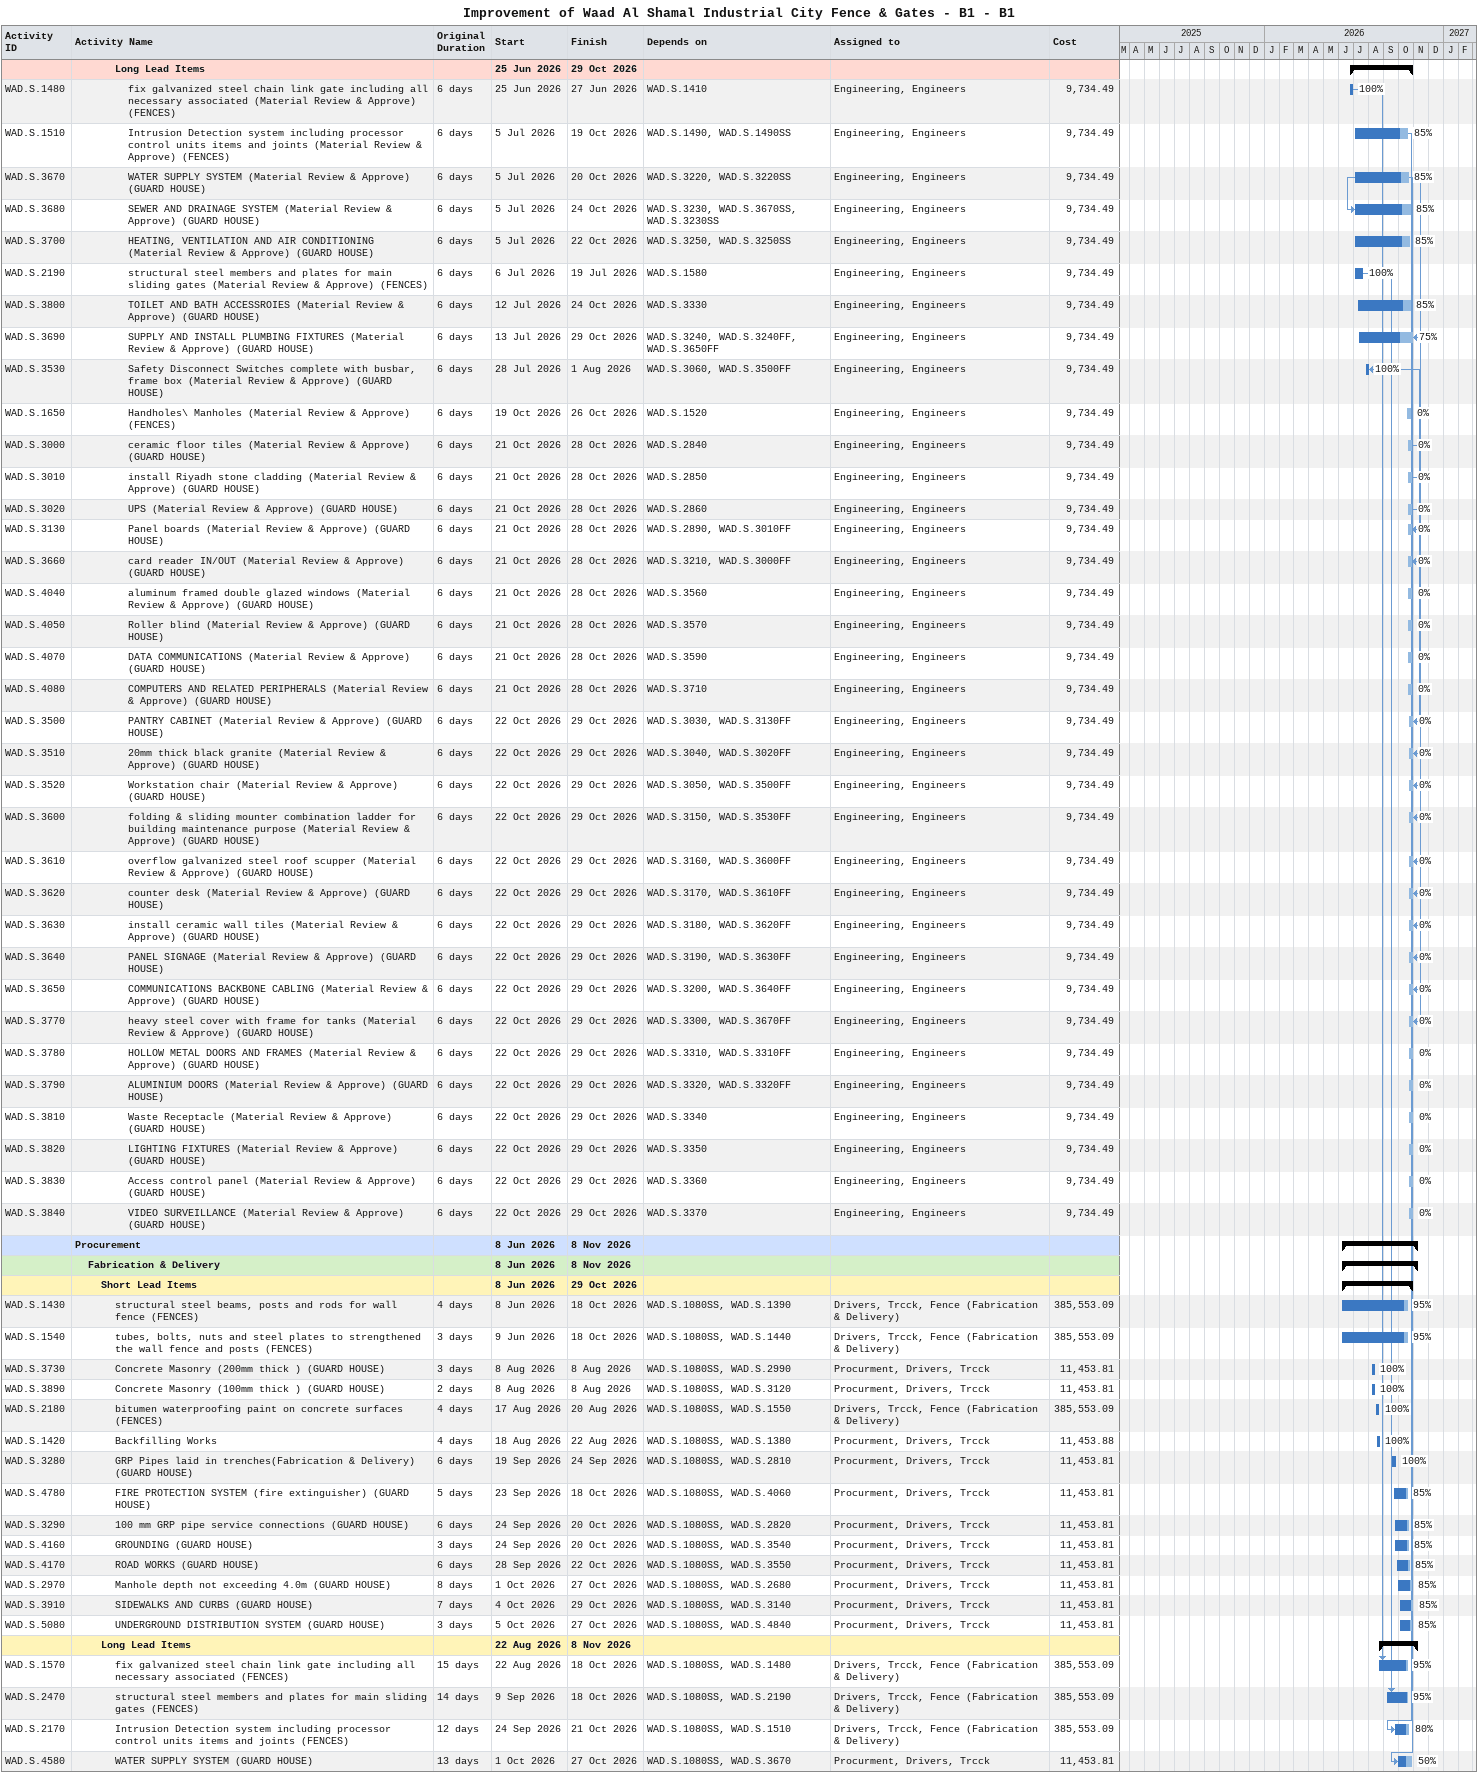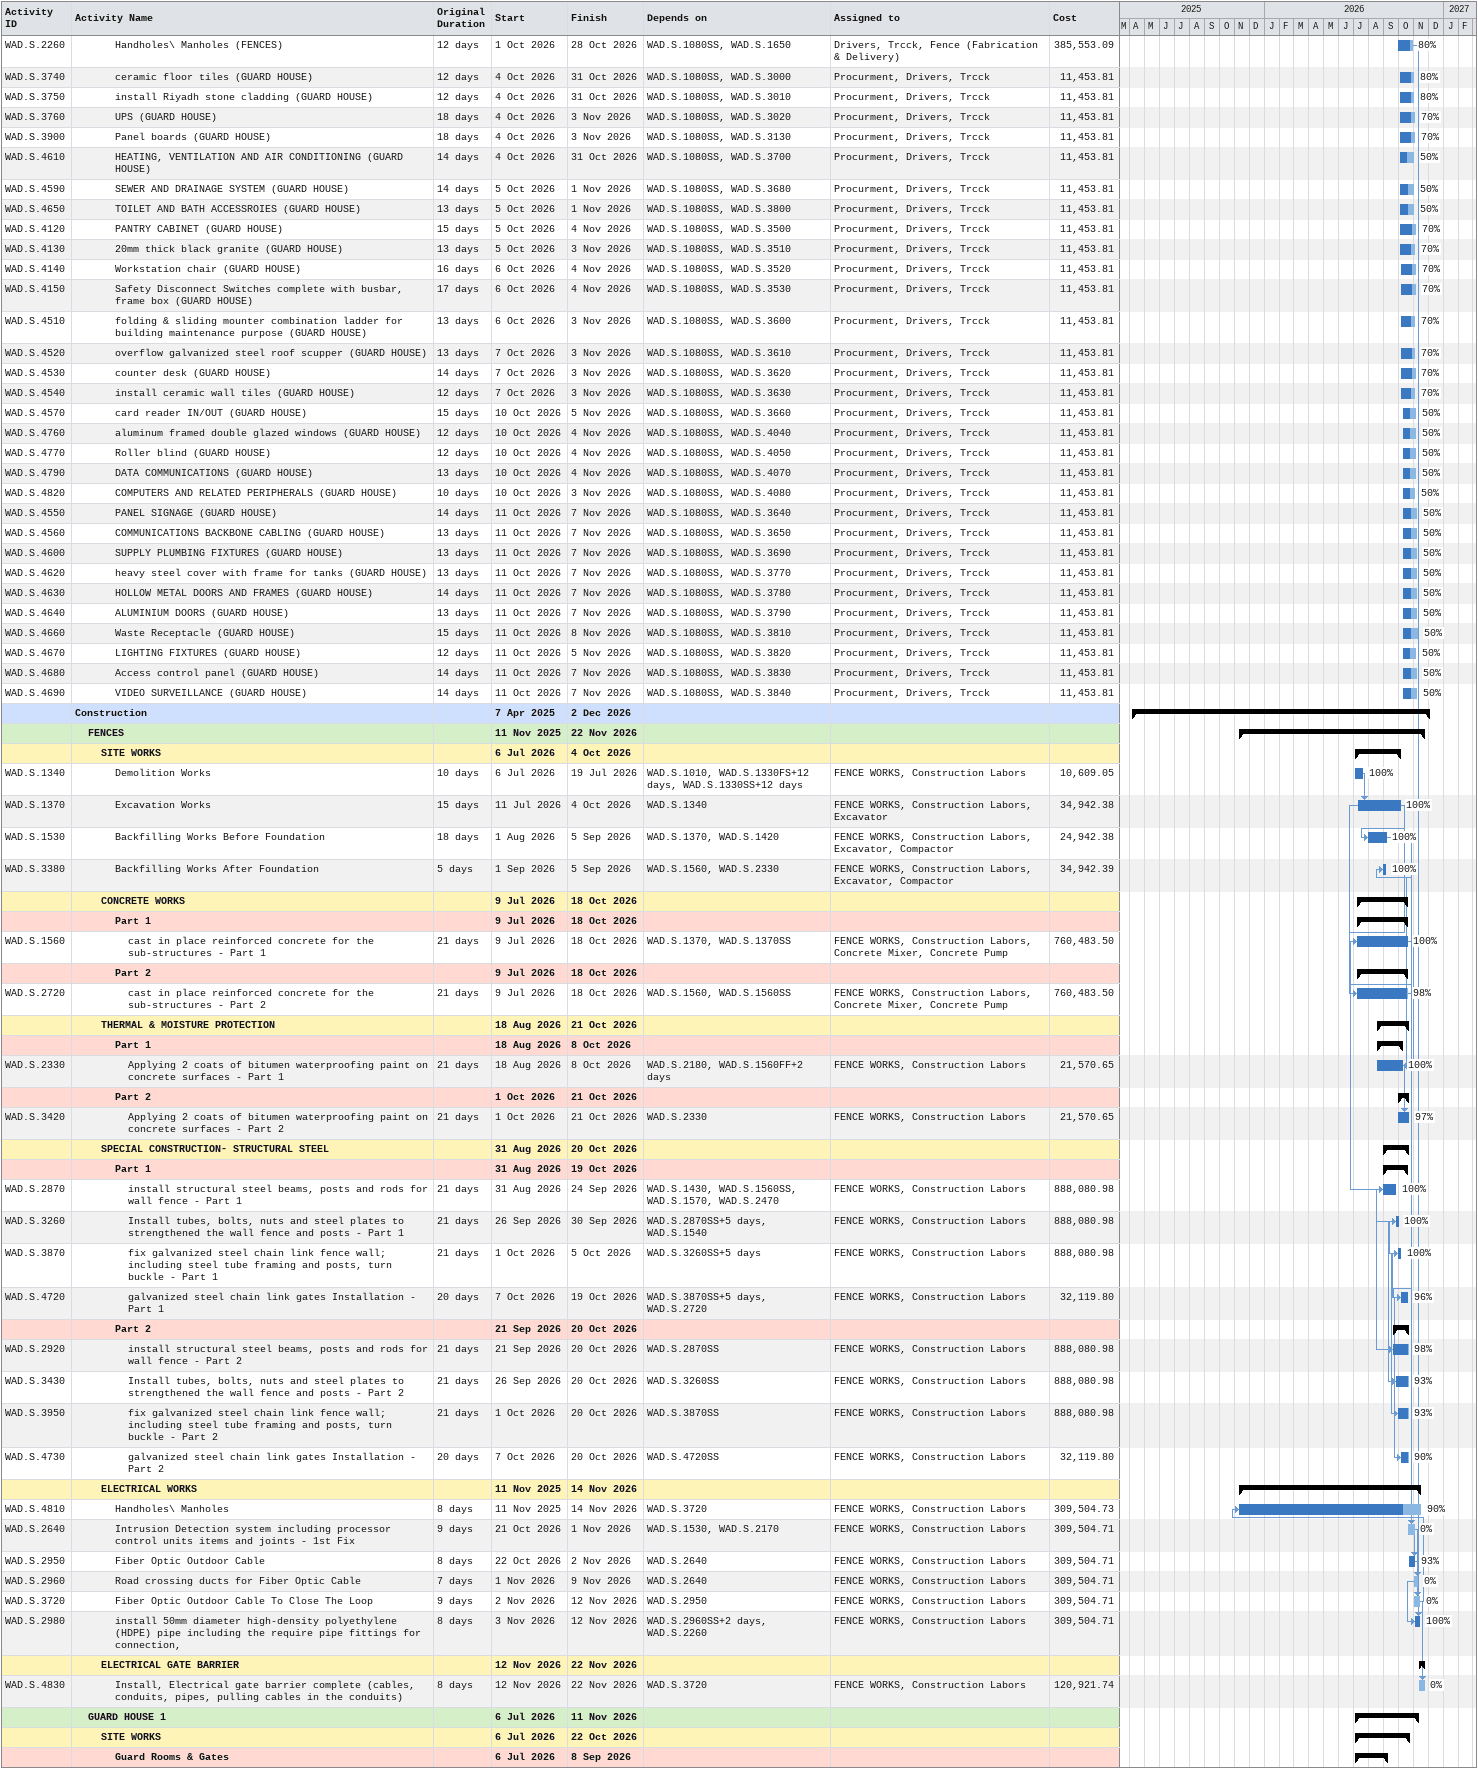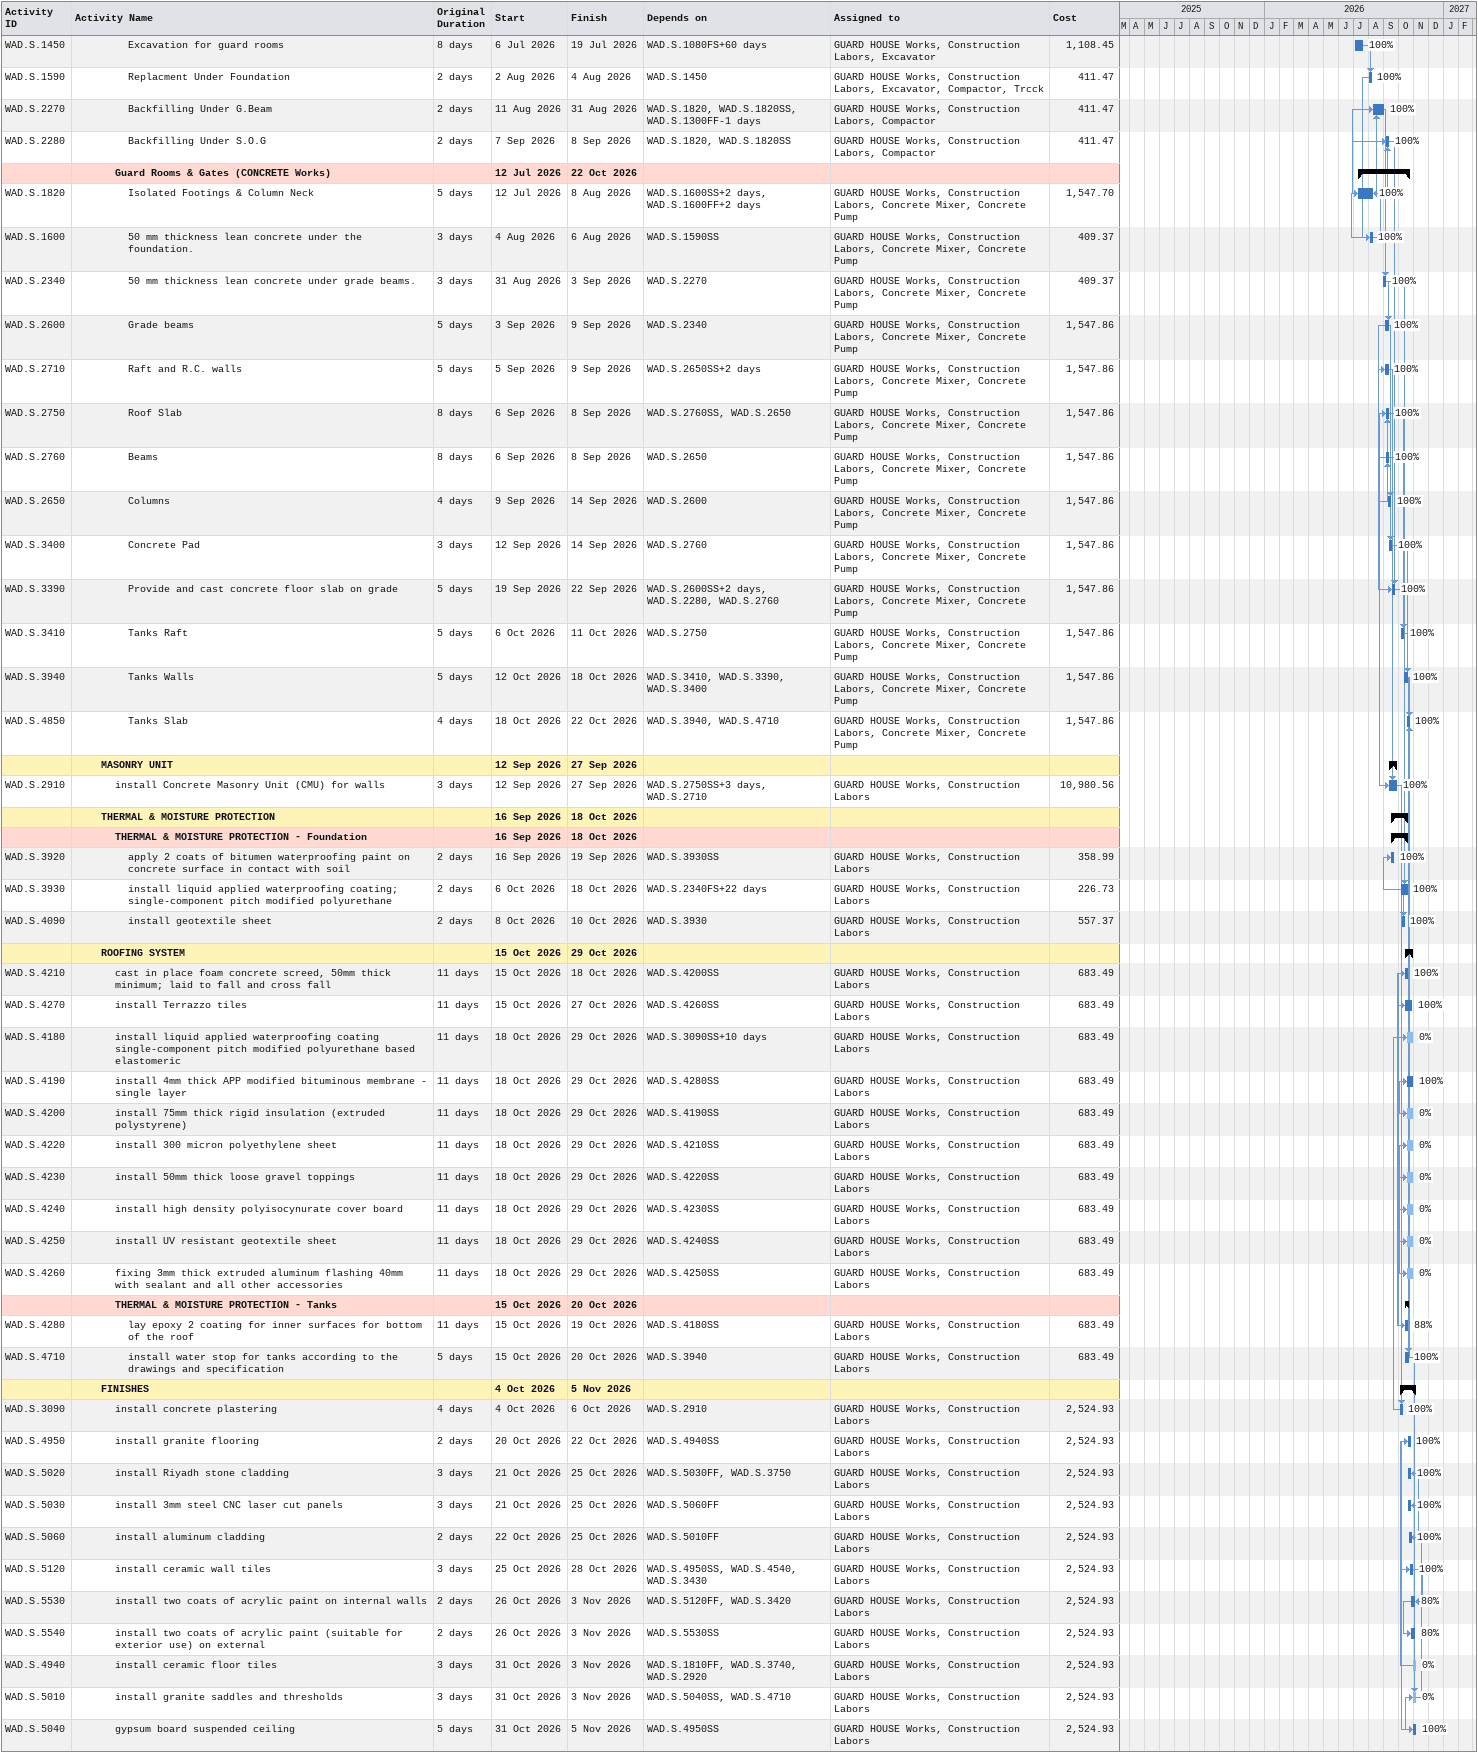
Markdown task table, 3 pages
Improvement of Waad Al Shamal Industrial City Fence & Gates - B1 - B1

| ID | Level | Task | Original duration | Start | Finish | Predecessors | Resources | % complete | Cost |
|---|---|---|---|---|---|---|---|---|---|
|  | 4 | **Long Lead Items** |  | 2026-06-25 | 2026-10-29 |  |  |  |  |
| WAD.S.1480 | 5 | fix galvanized steel chain link gate including all necessary associated (Material Review & Approve) (FENCES) | 6d | 2026-06-25 | 2026-06-27 | WAD.S.1410 | Engineering, Engineers | 100 | 9734.49 |
| WAD.S.1510 | 5 | Intrusion Detection system including processor control units items and joints (Material Review & Approve) (FENCES) | 6d | 2026-07-05 | 2026-10-19 | WAD.S.1490, WAD.S.1490SS | Engineering, Engineers | 85 | 9734.49 |
| WAD.S.3670 | 5 | WATER SUPPLY SYSTEM (Material Review & Approve) (GUARD HOUSE) | 6d | 2026-07-05 | 2026-10-20 | WAD.S.3220, WAD.S.3220SS | Engineering, Engineers | 85 | 9734.49 |
| WAD.S.3680 | 5 | SEWER AND DRAINAGE SYSTEM (Material Review & Approve) (GUARD HOUSE) | 6d | 2026-07-05 | 2026-10-24 | WAD.S.3230, WAD.S.3670SS, WAD.S.3230SS | Engineering, Engineers | 85 | 9734.49 |
| WAD.S.3700 | 5 | HEATING, VENTILATION AND AIR CONDITIONING (Material Review & Approve) (GUARD HOUSE) | 6d | 2026-07-05 | 2026-10-22 | WAD.S.3250, WAD.S.3250SS | Engineering, Engineers | 85 | 9734.49 |
| WAD.S.2190 | 5 | structural steel members and plates for main sliding gates (Material Review & Approve) (FENCES) | 6d | 2026-07-06 | 2026-07-19 | WAD.S.1580 | Engineering, Engineers | 100 | 9734.49 |
| WAD.S.3800 | 5 | TOILET AND BATH ACCESSROIES (Material Review & Approve) (GUARD HOUSE) | 6d | 2026-07-12 | 2026-10-24 | WAD.S.3330 | Engineering, Engineers | 85 | 9734.49 |
| WAD.S.3690 | 5 | SUPPLY AND INSTALL PLUMBING FIXTURES (Material Review & Approve) (GUARD HOUSE) | 6d | 2026-07-13 | 2026-10-29 | WAD.S.3240, WAD.S.3240FF, WAD.S.3650FF | Engineering, Engineers | 75 | 9734.49 |
| WAD.S.3530 | 5 | Safety Disconnect Switches complete with busbar, frame box (Material Review & Approve) (GUARD HOUSE) | 6d | 2026-07-28 | 2026-08-01 | WAD.S.3060, WAD.S.3500FF | Engineering, Engineers | 100 | 9734.49 |
| WAD.S.1650 | 5 | Handholes\ Manholes (Material Review & Approve) (FENCES) | 6d | 2026-10-19 | 2026-10-26 | WAD.S.1520 | Engineering, Engineers | 0 | 9734.49 |
| WAD.S.3000 | 5 | ceramic floor tiles (Material Review & Approve) (GUARD HOUSE) | 6d | 2026-10-21 | 2026-10-28 | WAD.S.2840 | Engineering, Engineers | 0 | 9734.49 |
| WAD.S.3010 | 5 | install Riyadh stone cladding (Material Review & Approve) (GUARD HOUSE) | 6d | 2026-10-21 | 2026-10-28 | WAD.S.2850 | Engineering, Engineers | 0 | 9734.49 |
| WAD.S.3020 | 5 | UPS (Material Review & Approve) (GUARD HOUSE) | 6d | 2026-10-21 | 2026-10-28 | WAD.S.2860 | Engineering, Engineers | 0 | 9734.49 |
| WAD.S.3130 | 5 | Panel boards (Material Review & Approve) (GUARD HOUSE) | 6d | 2026-10-21 | 2026-10-28 | WAD.S.2890, WAD.S.3010FF | Engineering, Engineers | 0 | 9734.49 |
| WAD.S.3660 | 5 | card reader IN/OUT (Material Review & Approve) (GUARD HOUSE) | 6d | 2026-10-21 | 2026-10-28 | WAD.S.3210, WAD.S.3000FF | Engineering, Engineers | 0 | 9734.49 |
| WAD.S.4040 | 5 | aluminum framed double glazed windows (Material Review & Approve) (GUARD HOUSE) | 6d | 2026-10-21 | 2026-10-28 | WAD.S.3560 | Engineering, Engineers | 0 | 9734.49 |
| WAD.S.4050 | 5 | Roller blind (Material Review & Approve) (GUARD HOUSE) | 6d | 2026-10-21 | 2026-10-28 | WAD.S.3570 | Engineering, Engineers | 0 | 9734.49 |
| WAD.S.4070 | 5 | DATA COMMUNICATIONS (Material Review & Approve) (GUARD HOUSE) | 6d | 2026-10-21 | 2026-10-28 | WAD.S.3590 | Engineering, Engineers | 0 | 9734.49 |
| WAD.S.4080 | 5 | COMPUTERS AND RELATED PERIPHERALS (Material Review & Approve) (GUARD HOUSE) | 6d | 2026-10-21 | 2026-10-28 | WAD.S.3710 | Engineering, Engineers | 0 | 9734.49 |
| WAD.S.3500 | 5 | PANTRY CABINET (Material Review & Approve) (GUARD HOUSE) | 6d | 2026-10-22 | 2026-10-29 | WAD.S.3030, WAD.S.3130FF | Engineering, Engineers | 0 | 9734.49 |
| WAD.S.3510 | 5 | 20mm thick black granite (Material Review & Approve) (GUARD HOUSE) | 6d | 2026-10-22 | 2026-10-29 | WAD.S.3040, WAD.S.3020FF | Engineering, Engineers | 0 | 9734.49 |
| WAD.S.3520 | 5 | Workstation chair (Material Review & Approve) (GUARD HOUSE) | 6d | 2026-10-22 | 2026-10-29 | WAD.S.3050, WAD.S.3500FF | Engineering, Engineers | 0 | 9734.49 |
| WAD.S.3600 | 5 | folding & sliding mounter combination ladder for building maintenance purpose (Material Review & Approve) (GUARD HOUSE) | 6d | 2026-10-22 | 2026-10-29 | WAD.S.3150, WAD.S.3530FF | Engineering, Engineers | 0 | 9734.49 |
| WAD.S.3610 | 5 | overflow galvanized steel roof scupper (Material Review & Approve) (GUARD HOUSE) | 6d | 2026-10-22 | 2026-10-29 | WAD.S.3160, WAD.S.3600FF | Engineering, Engineers | 0 | 9734.49 |
| WAD.S.3620 | 5 | counter desk (Material Review & Approve) (GUARD HOUSE) | 6d | 2026-10-22 | 2026-10-29 | WAD.S.3170, WAD.S.3610FF | Engineering, Engineers | 0 | 9734.49 |
| WAD.S.3630 | 5 | install ceramic wall tiles (Material Review & Approve) (GUARD HOUSE) | 6d | 2026-10-22 | 2026-10-29 | WAD.S.3180, WAD.S.3620FF | Engineering, Engineers | 0 | 9734.49 |
| WAD.S.3640 | 5 | PANEL SIGNAGE (Material Review & Approve) (GUARD HOUSE) | 6d | 2026-10-22 | 2026-10-29 | WAD.S.3190, WAD.S.3630FF | Engineering, Engineers | 0 | 9734.49 |
| WAD.S.3650 | 5 | COMMUNICATIONS BACKBONE CABLING (Material Review & Approve) (GUARD HOUSE) | 6d | 2026-10-22 | 2026-10-29 | WAD.S.3200, WAD.S.3640FF | Engineering, Engineers | 0 | 9734.49 |
| WAD.S.3770 | 5 | heavy steel cover with frame for tanks (Material Review & Approve) (GUARD HOUSE) | 6d | 2026-10-22 | 2026-10-29 | WAD.S.3300, WAD.S.3670FF | Engineering, Engineers | 0 | 9734.49 |
| WAD.S.3780 | 5 | HOLLOW METAL DOORS AND FRAMES (Material Review & Approve) (GUARD HOUSE) | 6d | 2026-10-22 | 2026-10-29 | WAD.S.3310, WAD.S.3310FF | Engineering, Engineers | 0 | 9734.49 |
| WAD.S.3790 | 5 | ALUMINIUM DOORS (Material Review & Approve) (GUARD HOUSE) | 6d | 2026-10-22 | 2026-10-29 | WAD.S.3320, WAD.S.3320FF | Engineering, Engineers | 0 | 9734.49 |
| WAD.S.3810 | 5 | Waste Receptacle (Material Review & Approve) (GUARD HOUSE) | 6d | 2026-10-22 | 2026-10-29 | WAD.S.3340 | Engineering, Engineers | 0 | 9734.49 |
| WAD.S.3820 | 5 | LIGHTING FIXTURES (Material Review & Approve) (GUARD HOUSE) | 6d | 2026-10-22 | 2026-10-29 | WAD.S.3350 | Engineering, Engineers | 0 | 9734.49 |
| WAD.S.3830 | 5 | Access control panel (Material Review & Approve) (GUARD HOUSE) | 6d | 2026-10-22 | 2026-10-29 | WAD.S.3360 | Engineering, Engineers | 0 | 9734.49 |
| WAD.S.3840 | 5 | VIDEO SURVEILLANCE (Material Review & Approve) (GUARD HOUSE) | 6d | 2026-10-22 | 2026-10-29 | WAD.S.3370 | Engineering, Engineers | 0 | 9734.49 |
|  | 1 | **Procurement** |  | 2026-06-08 | 2026-11-08 |  |  |  |  |
|  | 2 | **Fabrication & Delivery** |  | 2026-06-08 | 2026-11-08 |  |  |  |  |
|  | 3 | **Short Lead Items** |  | 2026-06-08 | 2026-10-29 |  |  |  |  |
| WAD.S.1430 | 4 | structural steel beams, posts and rods for wall fence (FENCES) | 4d | 2026-06-08 | 2026-10-18 | WAD.S.1080SS, WAD.S.1390 | Drivers, Trcck, Fence (Fabrication & Delivery) | 95 | 385553.09 |
| WAD.S.1540 | 4 | tubes, bolts, nuts and steel plates to strengthened the wall fence and posts (FENCES) | 3d | 2026-06-09 | 2026-10-18 | WAD.S.1080SS, WAD.S.1440 | Drivers, Trcck, Fence (Fabrication & Delivery) | 95 | 385553.09 |
| WAD.S.3730 | 4 | Concrete Masonry (200mm thick ) (GUARD HOUSE) | 3d | 2026-08-08 | 2026-08-08 | WAD.S.1080SS, WAD.S.2990 | Procurment, Drivers, Trcck | 100 | 11453.81 |
| WAD.S.3890 | 4 | Concrete Masonry (100mm thick ) (GUARD HOUSE) | 2d | 2026-08-08 | 2026-08-08 | WAD.S.1080SS, WAD.S.3120 | Procurment, Drivers, Trcck | 100 | 11453.81 |
| WAD.S.2180 | 4 | bitumen waterproofing paint on concrete surfaces (FENCES) | 4d | 2026-08-17 | 2026-08-20 | WAD.S.1080SS, WAD.S.1550 | Drivers, Trcck, Fence (Fabrication & Delivery) | 100 | 385553.09 |
| WAD.S.1420 | 4 | Backfilling Works | 4d | 2026-08-18 | 2026-08-22 | WAD.S.1080SS, WAD.S.1380 | Procurment, Drivers, Trcck | 100 | 11453.88 |
| WAD.S.3280 | 4 | GRP Pipes laid in trenches(Fabrication & Delivery) (GUARD HOUSE) | 6d | 2026-09-19 | 2026-09-24 | WAD.S.1080SS, WAD.S.2810 | Procurment, Drivers, Trcck | 100 | 11453.81 |
| WAD.S.4780 | 4 | FIRE PROTECTION SYSTEM (fire extinguisher) (GUARD HOUSE) | 5d | 2026-09-23 | 2026-10-18 | WAD.S.1080SS, WAD.S.4060 | Procurment, Drivers, Trcck | 85 | 11453.81 |
| WAD.S.3290 | 4 | 100 mm GRP pipe service connections (GUARD HOUSE) | 6d | 2026-09-24 | 2026-10-20 | WAD.S.1080SS, WAD.S.2820 | Procurment, Drivers, Trcck | 85 | 11453.81 |
| WAD.S.4160 | 4 | GROUNDING (GUARD HOUSE) | 3d | 2026-09-24 | 2026-10-20 | WAD.S.1080SS, WAD.S.3540 | Procurment, Drivers, Trcck | 85 | 11453.81 |
| WAD.S.4170 | 4 | ROAD WORKS (GUARD HOUSE) | 6d | 2026-09-28 | 2026-10-22 | WAD.S.1080SS, WAD.S.3550 | Procurment, Drivers, Trcck | 85 | 11453.81 |
| WAD.S.2970 | 4 | Manhole depth not exceeding 4.0m (GUARD HOUSE) | 8d | 2026-10-01 | 2026-10-27 | WAD.S.1080SS, WAD.S.2680 | Procurment, Drivers, Trcck | 85 | 11453.81 |
| WAD.S.3910 | 4 | SIDEWALKS AND CURBS (GUARD HOUSE) | 7d | 2026-10-04 | 2026-10-29 | WAD.S.1080SS, WAD.S.3140 | Procurment, Drivers, Trcck | 85 | 11453.81 |
| WAD.S.5080 | 4 | UNDERGROUND DISTRIBUTION SYSTEM (GUARD HOUSE) | 3d | 2026-10-05 | 2026-10-27 | WAD.S.1080SS, WAD.S.4840 | Procurment, Drivers, Trcck | 85 | 11453.81 |
|  | 3 | **Long Lead Items** |  | 2026-08-22 | 2026-11-08 |  |  |  |  |
| WAD.S.1570 | 4 | fix galvanized steel chain link gate including all necessary associated (FENCES) | 15d | 2026-08-22 | 2026-10-18 | WAD.S.1080SS, WAD.S.1480 | Drivers, Trcck, Fence (Fabrication & Delivery) | 95 | 385553.09 |
| WAD.S.2470 | 4 | structural steel members and plates for main sliding gates (FENCES) | 14d | 2026-09-09 | 2026-10-18 | WAD.S.1080SS, WAD.S.2190 | Drivers, Trcck, Fence (Fabrication & Delivery) | 95 | 385553.09 |
| WAD.S.2170 | 4 | Intrusion Detection system including processor control units items and joints (FENCES) | 12d | 2026-09-24 | 2026-10-21 | WAD.S.1080SS, WAD.S.1510 | Drivers, Trcck, Fence (Fabrication & Delivery) | 80 | 385553.09 |
| WAD.S.4580 | 4 | WATER SUPPLY SYSTEM (GUARD HOUSE) | 13d | 2026-10-01 | 2026-10-27 | WAD.S.1080SS, WAD.S.3670 | Procurment, Drivers, Trcck | 50 | 11453.81 |
| WAD.S.2260 | 4 | Handholes\ Manholes (FENCES) | 12d | 2026-10-01 | 2026-10-28 | WAD.S.1080SS, WAD.S.1650 | Drivers, Trcck, Fence (Fabrication & Delivery) | 80 | 385553.09 |
| WAD.S.3740 | 4 | ceramic floor tiles (GUARD HOUSE) | 12d | 2026-10-04 | 2026-10-31 | WAD.S.1080SS, WAD.S.3000 | Procurment, Drivers, Trcck | 80 | 11453.81 |
| WAD.S.3750 | 4 | install Riyadh stone cladding (GUARD HOUSE) | 12d | 2026-10-04 | 2026-10-31 | WAD.S.1080SS, WAD.S.3010 | Procurment, Drivers, Trcck | 80 | 11453.81 |
| WAD.S.3760 | 4 | UPS (GUARD HOUSE) | 18d | 2026-10-04 | 2026-11-03 | WAD.S.1080SS, WAD.S.3020 | Procurment, Drivers, Trcck | 70 | 11453.81 |
| WAD.S.3900 | 4 | Panel boards (GUARD HOUSE) | 18d | 2026-10-04 | 2026-11-03 | WAD.S.1080SS, WAD.S.3130 | Procurment, Drivers, Trcck | 70 | 11453.81 |
| WAD.S.4610 | 4 | HEATING, VENTILATION AND AIR CONDITIONING (GUARD HOUSE) | 14d | 2026-10-04 | 2026-10-31 | WAD.S.1080SS, WAD.S.3700 | Procurment, Drivers, Trcck | 50 | 11453.81 |
| WAD.S.4590 | 4 | SEWER AND DRAINAGE SYSTEM (GUARD HOUSE) | 14d | 2026-10-05 | 2026-11-01 | WAD.S.1080SS, WAD.S.3680 | Procurment, Drivers, Trcck | 50 | 11453.81 |
| WAD.S.4650 | 4 | TOILET AND BATH ACCESSROIES (GUARD HOUSE) | 13d | 2026-10-05 | 2026-11-01 | WAD.S.1080SS, WAD.S.3800 | Procurment, Drivers, Trcck | 50 | 11453.81 |
| WAD.S.4120 | 4 | PANTRY CABINET (GUARD HOUSE) | 15d | 2026-10-05 | 2026-11-04 | WAD.S.1080SS, WAD.S.3500 | Procurment, Drivers, Trcck | 70 | 11453.81 |
| WAD.S.4130 | 4 | 20mm thick black granite (GUARD HOUSE) | 13d | 2026-10-05 | 2026-11-03 | WAD.S.1080SS, WAD.S.3510 | Procurment, Drivers, Trcck | 70 | 11453.81 |
| WAD.S.4140 | 4 | Workstation chair (GUARD HOUSE) | 16d | 2026-10-06 | 2026-11-04 | WAD.S.1080SS, WAD.S.3520 | Procurment, Drivers, Trcck | 70 | 11453.81 |
| WAD.S.4150 | 4 | Safety Disconnect Switches complete with busbar, frame box (GUARD HOUSE) | 17d | 2026-10-06 | 2026-11-04 | WAD.S.1080SS, WAD.S.3530 | Procurment, Drivers, Trcck | 70 | 11453.81 |
| WAD.S.4510 | 4 | folding & sliding mounter combination ladder for building maintenance purpose (GUARD HOUSE) | 13d | 2026-10-06 | 2026-11-03 | WAD.S.1080SS, WAD.S.3600 | Procurment, Drivers, Trcck | 70 | 11453.81 |
| WAD.S.4520 | 4 | overflow galvanized steel roof scupper (GUARD HOUSE) | 13d | 2026-10-07 | 2026-11-03 | WAD.S.1080SS, WAD.S.3610 | Procurment, Drivers, Trcck | 70 | 11453.81 |
| WAD.S.4530 | 4 | counter desk (GUARD HOUSE) | 14d | 2026-10-07 | 2026-11-03 | WAD.S.1080SS, WAD.S.3620 | Procurment, Drivers, Trcck | 70 | 11453.81 |
| WAD.S.4540 | 4 | install ceramic wall tiles (GUARD HOUSE) | 12d | 2026-10-07 | 2026-11-03 | WAD.S.1080SS, WAD.S.3630 | Procurment, Drivers, Trcck | 70 | 11453.81 |
| WAD.S.4570 | 4 | card reader IN/OUT (GUARD HOUSE) | 15d | 2026-10-10 | 2026-11-05 | WAD.S.1080SS, WAD.S.3660 | Procurment, Drivers, Trcck | 50 | 11453.81 |
| WAD.S.4760 | 4 | aluminum framed double glazed windows (GUARD HOUSE) | 12d | 2026-10-10 | 2026-11-04 | WAD.S.1080SS, WAD.S.4040 | Procurment, Drivers, Trcck | 50 | 11453.81 |
| WAD.S.4770 | 4 | Roller blind (GUARD HOUSE) | 12d | 2026-10-10 | 2026-11-04 | WAD.S.1080SS, WAD.S.4050 | Procurment, Drivers, Trcck | 50 | 11453.81 |
| WAD.S.4790 | 4 | DATA COMMUNICATIONS (GUARD HOUSE) | 13d | 2026-10-10 | 2026-11-04 | WAD.S.1080SS, WAD.S.4070 | Procurment, Drivers, Trcck | 50 | 11453.81 |
| WAD.S.4820 | 4 | COMPUTERS AND RELATED PERIPHERALS (GUARD HOUSE) | 10d | 2026-10-10 | 2026-11-03 | WAD.S.1080SS, WAD.S.4080 | Procurment, Drivers, Trcck | 50 | 11453.81 |
| WAD.S.4550 | 4 | PANEL SIGNAGE (GUARD HOUSE) | 14d | 2026-10-11 | 2026-11-07 | WAD.S.1080SS, WAD.S.3640 | Procurment, Drivers, Trcck | 50 | 11453.81 |
| WAD.S.4560 | 4 | COMMUNICATIONS BACKBONE CABLING (GUARD HOUSE) | 13d | 2026-10-11 | 2026-11-07 | WAD.S.1080SS, WAD.S.3650 | Procurment, Drivers, Trcck | 50 | 11453.81 |
| WAD.S.4600 | 4 | SUPPLY PLUMBING FIXTURES (GUARD HOUSE) | 13d | 2026-10-11 | 2026-11-07 | WAD.S.1080SS, WAD.S.3690 | Procurment, Drivers, Trcck | 50 | 11453.81 |
| WAD.S.4620 | 4 | heavy steel cover with frame for tanks (GUARD HOUSE) | 13d | 2026-10-11 | 2026-11-07 | WAD.S.1080SS, WAD.S.3770 | Procurment, Drivers, Trcck | 50 | 11453.81 |
| WAD.S.4630 | 4 | HOLLOW METAL DOORS AND FRAMES (GUARD HOUSE) | 14d | 2026-10-11 | 2026-11-07 | WAD.S.1080SS, WAD.S.3780 | Procurment, Drivers, Trcck | 50 | 11453.81 |
| WAD.S.4640 | 4 | ALUMINIUM DOORS (GUARD HOUSE) | 13d | 2026-10-11 | 2026-11-07 | WAD.S.1080SS, WAD.S.3790 | Procurment, Drivers, Trcck | 50 | 11453.81 |
| WAD.S.4660 | 4 | Waste Receptacle (GUARD HOUSE) | 15d | 2026-10-11 | 2026-11-08 | WAD.S.1080SS, WAD.S.3810 | Procurment, Drivers, Trcck | 50 | 11453.81 |
| WAD.S.4670 | 4 | LIGHTING FIXTURES (GUARD HOUSE) | 12d | 2026-10-11 | 2026-11-05 | WAD.S.1080SS, WAD.S.3820 | Procurment, Drivers, Trcck | 50 | 11453.81 |
| WAD.S.4680 | 4 | Access control panel (GUARD HOUSE) | 14d | 2026-10-11 | 2026-11-07 | WAD.S.1080SS, WAD.S.3830 | Procurment, Drivers, Trcck | 50 | 11453.81 |
| WAD.S.4690 | 4 | VIDEO SURVEILLANCE (GUARD HOUSE) | 14d | 2026-10-11 | 2026-11-07 | WAD.S.1080SS, WAD.S.3840 | Procurment, Drivers, Trcck | 50 | 11453.81 |
|  | 1 | **Construction** |  | 2025-04-07 | 2026-12-02 |  |  |  |  |
|  | 2 | **FENCES** |  | 2025-11-11 | 2026-11-22 |  |  |  |  |
|  | 3 | **SITE WORKS** |  | 2026-07-06 | 2026-10-04 |  |  |  |  |
| WAD.S.1340 | 4 | Demolition Works | 10d | 2026-07-06 | 2026-07-19 | WAD.S.1010, WAD.S.1330FS+12d, WAD.S.1330SS+12d | FENCE WORKS, Construction Labors | 100 | 10609.05 |
| WAD.S.1370 | 4 | Excavation Works | 15d | 2026-07-11 | 2026-10-04 | WAD.S.1340 | FENCE WORKS, Construction Labors, Excavator | 100 | 34942.38 |
| WAD.S.1530 | 4 | Backfilling Works Before Foundation | 18d | 2026-08-01 | 2026-09-05 | WAD.S.1370, WAD.S.1420 | FENCE WORKS, Construction Labors, Excavator, Compactor | 100 | 24942.38 |
| WAD.S.3380 | 4 | Backfilling Works After Foundation | 5d | 2026-09-01 | 2026-09-05 | WAD.S.1560, WAD.S.2330 | FENCE WORKS, Construction Labors, Excavator, Compactor | 100 | 34942.39 |
|  | 3 | **CONCRETE WORKS** |  | 2026-07-09 | 2026-10-18 |  |  |  |  |
|  | 4 | **Part 1** |  | 2026-07-09 | 2026-10-18 |  |  |  |  |
| WAD.S.1560 | 5 | cast in place reinforced concrete for the sub-structures - Part 1 | 21d | 2026-07-09 | 2026-10-18 | WAD.S.1370, WAD.S.1370SS | FENCE WORKS, Construction Labors, Concrete Mixer, Concrete Pump | 100 | 760483.50 |
|  | 4 | **Part 2** |  | 2026-07-09 | 2026-10-18 |  |  |  |  |
| WAD.S.2720 | 5 | cast in place reinforced concrete for the sub-structures - Part 2 | 21d | 2026-07-09 | 2026-10-18 | WAD.S.1560, WAD.S.1560SS | FENCE WORKS, Construction Labors, Concrete Mixer, Concrete Pump | 98 | 760483.50 |
|  | 3 | **THERMAL & MOISTURE PROTECTION** |  | 2026-08-18 | 2026-10-21 |  |  |  |  |
|  | 4 | **Part 1** |  | 2026-08-18 | 2026-10-08 |  |  |  |  |
| WAD.S.2330 | 5 | Applying 2 coats of bitumen waterproofing paint on concrete surfaces - Part 1 | 21d | 2026-08-18 | 2026-10-08 | WAD.S.2180, WAD.S.1560FF+2d | FENCE WORKS, Construction Labors | 100 | 21570.65 |
|  | 4 | **Part 2** |  | 2026-10-01 | 2026-10-21 |  |  |  |  |
| WAD.S.3420 | 5 | Applying 2 coats of bitumen waterproofing paint on concrete surfaces - Part 2 | 21d | 2026-10-01 | 2026-10-21 | WAD.S.2330 | FENCE WORKS, Construction Labors | 97 | 21570.65 |
|  | 3 | **SPECIAL CONSTRUCTION- STRUCTURAL STEEL** |  | 2026-08-31 | 2026-10-20 |  |  |  |  |
|  | 4 | **Part 1** |  | 2026-08-31 | 2026-10-19 |  |  |  |  |
| WAD.S.2870 | 5 | install structural steel beams, posts and rods for wall fence - Part 1 | 21d | 2026-08-31 | 2026-09-24 | WAD.S.1430, WAD.S.1560SS, WAD.S.1570, WAD.S.2470 | FENCE WORKS, Construction Labors | 100 | 888080.98 |
| WAD.S.3260 | 5 | Install tubes, bolts, nuts and steel plates to strengthened the wall fence and posts - Part 1 | 21d | 2026-09-26 | 2026-09-30 | WAD.S.2870SS+5d, WAD.S.1540 | FENCE WORKS, Construction Labors | 100 | 888080.98 |
| WAD.S.3870 | 5 | fix galvanized steel chain link fence wall; including steel tube framing and posts, turn buckle - Part 1 | 21d | 2026-10-01 | 2026-10-05 | WAD.S.3260SS+5d | FENCE WORKS, Construction Labors | 100 | 888080.98 |
| WAD.S.4720 | 5 | galvanized steel chain link gates Installation - Part 1 | 20d | 2026-10-07 | 2026-10-19 | WAD.S.3870SS+5d, WAD.S.2720 | FENCE WORKS, Construction Labors | 96 | 32119.80 |
|  | 4 | **Part 2** |  | 2026-09-21 | 2026-10-20 |  |  |  |  |
| WAD.S.2920 | 5 | install structural steel beams, posts and rods for wall fence - Part 2 | 21d | 2026-09-21 | 2026-10-20 | WAD.S.2870SS | FENCE WORKS, Construction Labors | 98 | 888080.98 |
| WAD.S.3430 | 5 | Install tubes, bolts, nuts and steel plates to strengthened the wall fence and posts - Part 2 | 21d | 2026-09-26 | 2026-10-20 | WAD.S.3260SS | FENCE WORKS, Construction Labors | 93 | 888080.98 |
| WAD.S.3950 | 5 | fix galvanized steel chain link fence wall; including steel tube framing and posts, turn buckle - Part 2 | 21d | 2026-10-01 | 2026-10-20 | WAD.S.3870SS | FENCE WORKS, Construction Labors | 93 | 888080.98 |
| WAD.S.4730 | 5 | galvanized steel chain link gates Installation - Part 2 | 20d | 2026-10-07 | 2026-10-20 | WAD.S.4720SS | FENCE WORKS, Construction Labors | 90 | 32119.80 |
|  | 3 | **ELECTRICAL WORKS** |  | 2025-11-11 | 2026-11-14 |  |  |  |  |
| WAD.S.4810 | 4 | Handholes\ Manholes | 8d | 2025-11-11 | 2026-11-14 | WAD.S.3720 | FENCE WORKS, Construction Labors | 90 | 309504.73 |
| WAD.S.2640 | 4 | Intrusion Detection system including processor control units items and joints - 1st Fix | 9d | 2026-10-21 | 2026-11-01 | WAD.S.1530, WAD.S.2170 | FENCE WORKS, Construction Labors | 0 | 309504.71 |
| WAD.S.2950 | 4 | Fiber Optic Outdoor Cable | 8d | 2026-10-22 | 2026-11-02 | WAD.S.2640 | FENCE WORKS, Construction Labors | 93 | 309504.71 |
| WAD.S.2960 | 4 | Road crossing ducts for Fiber Optic Cable | 7d | 2026-11-01 | 2026-11-09 | WAD.S.2640 | FENCE WORKS, Construction Labors | 0 | 309504.71 |
| WAD.S.3720 | 4 | Fiber Optic Outdoor Cable To Close The Loop | 9d | 2026-11-02 | 2026-11-12 | WAD.S.2950 | FENCE WORKS, Construction Labors | 0 | 309504.71 |
| WAD.S.2980 | 4 | install 50mm diameter high-density polyethylene (HDPE) pipe including the require pipe fittings for connection, | 8d | 2026-11-03 | 2026-11-12 | WAD.S.2960SS+2d, WAD.S.2260 | FENCE WORKS, Construction Labors | 100 | 309504.71 |
|  | 3 | **ELECTRICAL GATE BARRIER** |  | 2026-11-12 | 2026-11-22 |  |  |  |  |
| WAD.S.4830 | 4 | Install, Electrical gate barrier complete (cables, conduits, pipes, pulling cables in the conduits) | 8d | 2026-11-12 | 2026-11-22 | WAD.S.3720 | FENCE WORKS, Construction Labors | 0 | 120921.74 |
|  | 2 | **GUARD HOUSE 1** |  | 2026-07-06 | 2026-11-11 |  |  |  |  |
|  | 3 | **SITE WORKS** |  | 2026-07-06 | 2026-10-22 |  |  |  |  |
|  | 4 | **Guard Rooms & Gates** |  | 2026-07-06 | 2026-09-08 |  |  |  |  |
| WAD.S.1450 | 5 | Excavation for guard rooms | 8d | 2026-07-06 | 2026-07-19 | WAD.S.1080FS+60d | GUARD HOUSE Works, Construction Labors, Excavator | 100 | 1108.45 |
| WAD.S.1590 | 5 | Replacment Under Foundation | 2d | 2026-08-02 | 2026-08-04 | WAD.S.1450 | GUARD HOUSE Works, Construction Labors, Excavator, Compactor, Trcck | 100 | 411.47 |
| WAD.S.2270 | 5 | Backfilling Under G.Beam | 2d | 2026-08-11 | 2026-08-31 | WAD.S.1820, WAD.S.1820SS, WAD.S.1300FF-1d | GUARD HOUSE Works, Construction Labors, Compactor | 100 | 411.47 |
| WAD.S.2280 | 5 | Backfilling Under S.O.G | 2d | 2026-09-07 | 2026-09-08 | WAD.S.1820, WAD.S.1820SS | GUARD HOUSE Works, Construction Labors, Compactor | 100 | 411.47 |
|  | 4 | **Guard Rooms & Gates (CONCRETE Works)** |  | 2026-07-12 | 2026-10-22 |  |  |  |  |
| WAD.S.1820 | 5 | Isolated Footings & Column Neck | 5d | 2026-07-12 | 2026-08-08 | WAD.S.1600SS+2d, WAD.S.1600FF+2d | GUARD HOUSE Works, Construction Labors, Concrete Mixer, Concrete Pump | 100 | 1547.70 |
| WAD.S.1600 | 5 | 50 mm thickness lean concrete under the foundation. | 3d | 2026-08-04 | 2026-08-06 | WAD.S.1590SS | GUARD HOUSE Works, Construction Labors, Concrete Mixer, Concrete Pump | 100 | 409.37 |
| WAD.S.2340 | 5 | 50 mm thickness lean concrete under grade beams. | 3d | 2026-08-31 | 2026-09-03 | WAD.S.2270 | GUARD HOUSE Works, Construction Labors, Concrete Mixer, Concrete Pump | 100 | 409.37 |
| WAD.S.2600 | 5 | Grade beams | 5d | 2026-09-03 | 2026-09-09 | WAD.S.2340 | GUARD HOUSE Works, Construction Labors, Concrete Mixer, Concrete Pump | 100 | 1547.86 |
| WAD.S.2710 | 5 | Raft and R.C. walls | 5d | 2026-09-05 | 2026-09-09 | WAD.S.2650SS+2d | GUARD HOUSE Works, Construction Labors, Concrete Mixer, Concrete Pump | 100 | 1547.86 |
| WAD.S.2750 | 5 | Roof Slab | 8d | 2026-09-06 | 2026-09-08 | WAD.S.2760SS, WAD.S.2650 | GUARD HOUSE Works, Construction Labors, Concrete Mixer, Concrete Pump | 100 | 1547.86 |
| WAD.S.2760 | 5 | Beams | 8d | 2026-09-06 | 2026-09-08 | WAD.S.2650 | GUARD HOUSE Works, Construction Labors, Concrete Mixer, Concrete Pump | 100 | 1547.86 |
| WAD.S.2650 | 5 | Columns | 4d | 2026-09-09 | 2026-09-14 | WAD.S.2600 | GUARD HOUSE Works, Construction Labors, Concrete Mixer, Concrete Pump | 100 | 1547.86 |
| WAD.S.3400 | 5 | Concrete Pad | 3d | 2026-09-12 | 2026-09-14 | WAD.S.2760 | GUARD HOUSE Works, Construction Labors, Concrete Mixer, Concrete Pump | 100 | 1547.86 |
| WAD.S.3390 | 5 | Provide and cast concrete floor slab on grade | 5d | 2026-09-19 | 2026-09-22 | WAD.S.2600SS+2d, WAD.S.2280, WAD.S.2760 | GUARD HOUSE Works, Construction Labors, Concrete Mixer, Concrete Pump | 100 | 1547.86 |
| WAD.S.3410 | 5 | Tanks Raft | 5d | 2026-10-06 | 2026-10-11 | WAD.S.2750 | GUARD HOUSE Works, Construction Labors, Concrete Mixer, Concrete Pump | 100 | 1547.86 |
| WAD.S.3940 | 5 | Tanks Walls | 5d | 2026-10-12 | 2026-10-18 | WAD.S.3410, WAD.S.3390, WAD.S.3400 | GUARD HOUSE Works, Construction Labors, Concrete Mixer, Concrete Pump | 100 | 1547.86 |
| WAD.S.4850 | 5 | Tanks Slab | 4d | 2026-10-18 | 2026-10-22 | WAD.S.3940, WAD.S.4710 | GUARD HOUSE Works, Construction Labors, Concrete Mixer, Concrete Pump | 100 | 1547.86 |
|  | 3 | **MASONRY UNIT** |  | 2026-09-12 | 2026-09-27 |  |  |  |  |
| WAD.S.2910 | 4 | install Concrete Masonry Unit (CMU) for walls | 3d | 2026-09-12 | 2026-09-27 | WAD.S.2750SS+3d, WAD.S.2710 | GUARD HOUSE Works, Construction Labors | 100 | 10980.56 |
|  | 3 | **THERMAL & MOISTURE PROTECTION** |  | 2026-09-16 | 2026-10-18 |  |  |  |  |
|  | 4 | **THERMAL & MOISTURE PROTECTION - Foundation** |  | 2026-09-16 | 2026-10-18 |  |  |  |  |
| WAD.S.3920 | 5 | apply 2 coats of bitumen waterproofing paint on concrete surface in contact with soil | 2d | 2026-09-16 | 2026-09-19 | WAD.S.3930SS | GUARD HOUSE Works, Construction Labors | 100 | 358.99 |
| WAD.S.3930 | 5 | install liquid applied waterproofing coating; single-component pitch modified polyurethane | 2d | 2026-10-06 | 2026-10-18 | WAD.S.2340FS+22d | GUARD HOUSE Works, Construction Labors | 100 | 226.73 |
| WAD.S.4090 | 5 | install geotextile sheet | 2d | 2026-10-08 | 2026-10-10 | WAD.S.3930 | GUARD HOUSE Works, Construction Labors | 100 | 557.37 |
|  | 3 | **ROOFING SYSTEM** |  | 2026-10-15 | 2026-10-29 |  |  |  |  |
| WAD.S.4210 | 4 | cast in place foam concrete screed, 50mm thick minimum; laid to fall and cross fall | 11d | 2026-10-15 | 2026-10-18 | WAD.S.4200SS | GUARD HOUSE Works, Construction Labors | 100 | 683.49 |
| WAD.S.4270 | 4 | install Terrazzo tiles | 11d | 2026-10-15 | 2026-10-27 | WAD.S.4260SS | GUARD HOUSE Works, Construction Labors | 100 | 683.49 |
| WAD.S.4180 | 4 | install liquid applied waterproofing coating single-component pitch modified polyurethane based elastomeric | 11d | 2026-10-18 | 2026-10-29 | WAD.S.3090SS+10d | GUARD HOUSE Works, Construction Labors | 0 | 683.49 |
| WAD.S.4190 | 4 | install 4mm thick APP modified bituminous membrane - single layer | 11d | 2026-10-18 | 2026-10-29 | WAD.S.4280SS | GUARD HOUSE Works, Construction Labors | 100 | 683.49 |
| WAD.S.4200 | 4 | install 75mm thick rigid insulation (extruded polystyrene) | 11d | 2026-10-18 | 2026-10-29 | WAD.S.4190SS | GUARD HOUSE Works, Construction Labors | 0 | 683.49 |
| WAD.S.4220 | 4 | install 300 micron polyethylene sheet | 11d | 2026-10-18 | 2026-10-29 | WAD.S.4210SS | GUARD HOUSE Works, Construction Labors | 0 | 683.49 |
| WAD.S.4230 | 4 | install 50mm thick loose gravel toppings | 11d | 2026-10-18 | 2026-10-29 | WAD.S.4220SS | GUARD HOUSE Works, Construction Labors | 0 | 683.49 |
| WAD.S.4240 | 4 | install high density polyisocynurate cover board | 11d | 2026-10-18 | 2026-10-29 | WAD.S.4230SS | GUARD HOUSE Works, Construction Labors | 0 | 683.49 |
| WAD.S.4250 | 4 | install UV resistant geotextile sheet | 11d | 2026-10-18 | 2026-10-29 | WAD.S.4240SS | GUARD HOUSE Works, Construction Labors | 0 | 683.49 |
| WAD.S.4260 | 4 | fixing 3mm thick extruded aluminum flashing 40mm with sealant and all other accessories | 11d | 2026-10-18 | 2026-10-29 | WAD.S.4250SS | GUARD HOUSE Works, Construction Labors | 0 | 683.49 |
|  | 4 | **THERMAL & MOISTURE PROTECTION - Tanks** |  | 2026-10-15 | 2026-10-20 |  |  |  |  |
| WAD.S.4280 | 5 | lay epoxy 2 coating for inner surfaces for bottom of the roof | 11d | 2026-10-15 | 2026-10-19 | WAD.S.4180SS | GUARD HOUSE Works, Construction Labors | 88 | 683.49 |
| WAD.S.4710 | 5 | install water stop for tanks according to the drawings and specification | 5d | 2026-10-15 | 2026-10-20 | WAD.S.3940 | GUARD HOUSE Works, Construction Labors | 100 | 683.49 |
|  | 3 | **FINISHES** |  | 2026-10-04 | 2026-11-05 |  |  |  |  |
| WAD.S.3090 | 4 | install concrete plastering | 4d | 2026-10-04 | 2026-10-06 | WAD.S.2910 | GUARD HOUSE Works, Construction Labors | 100 | 2524.93 |
| WAD.S.4950 | 4 | install granite flooring | 2d | 2026-10-20 | 2026-10-22 | WAD.S.4940SS | GUARD HOUSE Works, Construction Labors | 100 | 2524.93 |
| WAD.S.5020 | 4 | install Riyadh stone cladding | 3d | 2026-10-21 | 2026-10-25 | WAD.S.5030FF, WAD.S.3750 | GUARD HOUSE Works, Construction Labors | 100 | 2524.93 |
| WAD.S.5030 | 4 | install 3mm steel CNC laser cut panels | 3d | 2026-10-21 | 2026-10-25 | WAD.S.5060FF | GUARD HOUSE Works, Construction Labors | 100 | 2524.93 |
| WAD.S.5060 | 4 | install aluminum cladding | 2d | 2026-10-22 | 2026-10-25 | WAD.S.5010FF | GUARD HOUSE Works, Construction Labors | 100 | 2524.93 |
| WAD.S.5120 | 4 | install ceramic wall tiles | 3d | 2026-10-25 | 2026-10-28 | WAD.S.4950SS, WAD.S.4540, WAD.S.3430 | GUARD HOUSE Works, Construction Labors | 100 | 2524.93 |
| WAD.S.5530 | 4 | install two coats of acrylic paint on internal walls | 2d | 2026-10-26 | 2026-11-03 | WAD.S.5120FF, WAD.S.3420 | GUARD HOUSE Works, Construction Labors | 80 | 2524.93 |
| WAD.S.5540 | 4 | install two coats of acrylic paint (suitable for exterior use) on external | 2d | 2026-10-26 | 2026-11-03 | WAD.S.5530SS | GUARD HOUSE Works, Construction Labors | 80 | 2524.93 |
| WAD.S.4940 | 4 | install ceramic floor tiles | 3d | 2026-10-31 | 2026-11-03 | WAD.S.1810FF, WAD.S.3740, WAD.S.2920 | GUARD HOUSE Works, Construction Labors | 0 | 2524.93 |
| WAD.S.5010 | 4 | install granite saddles and thresholds | 3d | 2026-10-31 | 2026-11-03 | WAD.S.5040SS, WAD.S.4710 | GUARD HOUSE Works, Construction Labors | 0 | 2524.93 |
| WAD.S.5040 | 4 | gypsum board suspended ceiling | 5d | 2026-10-31 | 2026-11-05 | WAD.S.4950SS | GUARD HOUSE Works, Construction Labors | 100 | 2524.93 |
